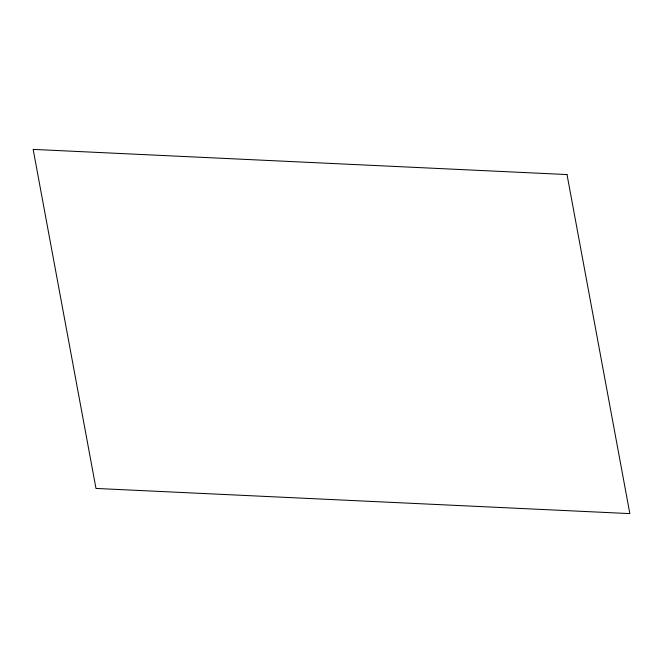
<?xml version="1.0" encoding="UTF-8"?>
<svg xmlns="http://www.w3.org/2000/svg" width="663" height="663" viewBox="0 0 663 663"><rect width="100%" height="100%" fill="white"/><g stroke="black" fill="none" stroke-linecap="round" stroke-linejoin="round"><path stroke-width="0.99" d="M567.014 174.56L33.15 149.39L95.986 488.44L629.85 513.61L567.014 174.56"/></g></svg>
